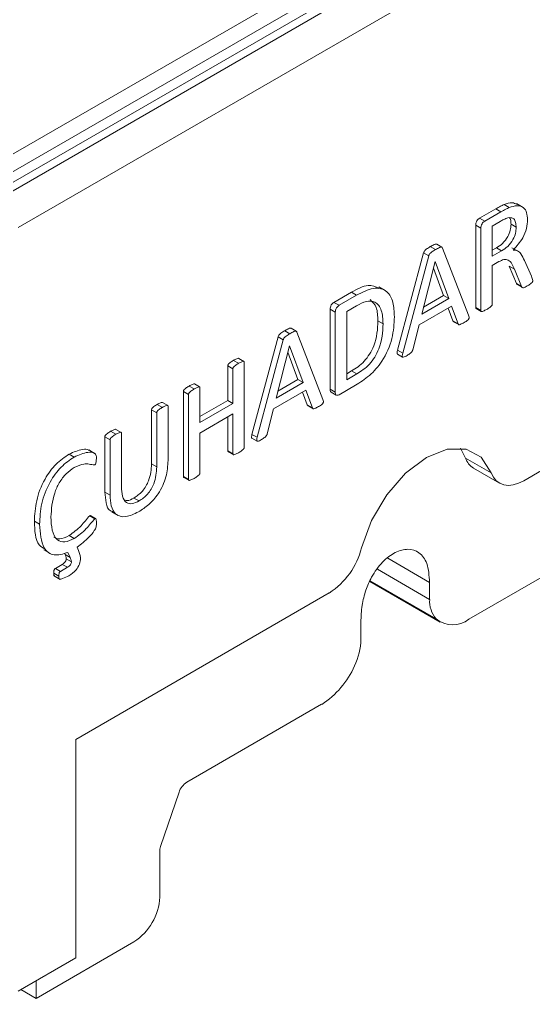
# Model space of a CAD drawing. Header units: millimetres. Extents: x 221 to 2771, y 196 to 840.
# Drawn here: x 2641 to 2649.46, y 552.62 to 568.72 of the extents above; entities that cross this region are included whole.
import ezdxf

# ---------------------------------------------------------------- set-up
doc = ezdxf.new("R2010")
doc.units = ezdxf.units.MM

msp = doc.modelspace()

# ---------------------------------------------------------------- linework, layer by layer
at = {"color": 7, "linetype": 'Continuous', "lineweight": 15}
for p, q in [((2654.304, 573.781), (2640.294, 565.693)), ((2654.424, 573.709), (2640.417, 565.623)), ((2652.549, 573.232), (2639.99, 565.983)), ((2652.77, 573.073), (2640.212, 565.823)), ((2654.414, 573.049), (2640.983, 565.296)), ((2649.288, 565.628), (2649.182, 565.689)), ((2648.572, 565.449), (2648.841, 565.604)), ((2648.657, 565.4), (2648.925, 565.555)), ((2648.925, 565.555), (2648.841, 565.604)), ((2649.062, 565.625), (2648.977, 565.674)), ((2648.657, 565.4), (2648.572, 565.449)), ((2648.913, 565.397), (2648.782, 565.321)), ((2648.51, 563.98), (2648.51, 565.334)), ((2648.594, 565.285), (2648.51, 565.334)), ((2648.594, 563.931), (2648.594, 565.285)), ((2648.782, 565.321), (2648.782, 564.824)), ((2649.175, 565.3), (2649.09, 565.349)), ((2647.224, 563.278), (2647.652, 564.879)), ((2647.737, 564.83), (2647.652, 564.879)), ((2647.847, 564.933), (2647.762, 564.982)), ((2647.953, 564.973), (2647.868, 565.022)), ((2647.963, 564.959), (2648.392, 563.853)), ((2648.782, 564.922), (2648.85, 564.961)), ((2648.782, 564.824), (2648.935, 564.912)), ((2648.935, 564.912), (2648.85, 564.961)), ((2649.212, 564.904), (2649.106, 564.965)), ((2647.309, 563.229), (2647.737, 564.83)), ((2647.841, 564.735), (2647.621, 563.873)), ((2647.842, 564.735), (2647.841, 564.735)), ((2648.065, 564.129), (2647.842, 564.735)), ((2648.89, 564.735), (2648.782, 564.673)), ((2649.312, 564.755), (2649.426, 564.495)), ((2647.98, 564.178), (2647.814, 564.629)), ((2648.782, 564.673), (2648.782, 564.039)), ((2649.18, 564.377), (2649.062, 564.66)), ((2649.147, 564.611), (2649.062, 564.66)), ((2649.264, 564.328), (2649.147, 564.611)), ((2646.176, 564.066), (2646.463, 564.232)), ((2646.548, 564.183), (2646.463, 564.232)), ((2647.02, 564.259), (2646.914, 564.32)), ((2649.264, 564.328), (2649.18, 564.377)), ((2649.193, 564.357), (2649.277, 564.308)), ((2646.261, 564.017), (2646.548, 564.183)), ((2647.621, 563.873), (2648.065, 564.129)), ((2647.65, 563.988), (2647.98, 564.178)), ((2648.065, 564.129), (2647.98, 564.178)), ((2646.114, 562.64), (2646.114, 563.951)), ((2646.199, 563.902), (2646.114, 563.951)), ((2646.261, 564.017), (2646.176, 564.066)), ((2646.549, 564.01), (2646.386, 563.916)), ((2646.386, 563.916), (2646.386, 562.792)), ((2648.109, 564.004), (2647.578, 563.697)), ((2648.134, 563.761), (2648.055, 563.972)), ((2648.219, 563.712), (2648.109, 564.004)), ((2648.594, 563.931), (2648.51, 563.98)), ((2648.515, 563.965), (2648.6, 563.916)), ((2646.199, 562.591), (2646.199, 563.902)), ((2646.985, 563.713), (2646.9, 563.762)), ((2648.145, 563.749), (2648.134, 563.761)), ((2648.219, 563.712), (2648.134, 563.761)), ((2648.145, 563.748), (2648.229, 563.699)), ((2645.451, 563.55), (2645.366, 563.599)), ((2645.557, 563.59), (2645.472, 563.639)), ((2647.578, 563.697), (2647.474, 563.287)), ((2644.828, 561.895), (2645.256, 563.496)), ((2644.913, 561.846), (2645.341, 563.447)), ((2645.341, 563.447), (2645.256, 563.496)), ((2645.567, 563.576), (2645.996, 562.47)), ((2649.299, 561.133), (2653.469, 563.54)), ((2645.445, 563.352), (2645.225, 562.49)), ((2645.446, 563.352), (2645.445, 563.352)), ((2645.669, 562.746), (2645.446, 563.352)), ((2647.309, 563.229), (2647.224, 563.278)), ((2644.608, 563.063), (2644.523, 563.112)), ((2644.695, 563.095), (2644.61, 563.144)), ((2645.584, 562.795), (2645.418, 563.246)), ((2647.222, 563.214), (2647.307, 563.165)), ((2644.429, 562.452), (2644.429, 563.022)), ((2644.514, 562.973), (2644.429, 563.022)), ((2644.514, 562.403), (2644.514, 562.973)), ((2644.701, 563.081), (2644.701, 561.683)), ((2645.254, 562.605), (2645.584, 562.795)), ((2645.669, 562.746), (2645.584, 562.795)), ((2646.386, 562.89), (2646.466, 562.937)), ((2646.386, 562.792), (2646.551, 562.888)), ((2646.551, 562.888), (2646.466, 562.937)), ((2643.878, 562.641), (2643.793, 562.69)), ((2643.965, 562.674), (2643.88, 562.723)), ((2643.971, 562.66), (2643.971, 562.09)), ((2645.714, 562.62), (2645.183, 562.314)), ((2645.225, 562.49), (2645.669, 562.746)), ((2645.823, 562.329), (2645.714, 562.62)), ((2646.199, 562.591), (2646.114, 562.64)), ((2646.529, 562.702), (2646.261, 562.547)), ((2643.699, 561.203), (2643.699, 562.6)), ((2643.784, 562.551), (2643.699, 562.6)), ((2643.784, 561.154), (2643.784, 562.551)), ((2645.738, 562.378), (2645.659, 562.589)), ((2646.129, 562.591), (2646.214, 562.542)), ((2643.175, 561.408), (2643.175, 562.297)), ((2643.26, 562.248), (2643.175, 562.297)), ((2643.354, 562.339), (2643.269, 562.388)), ((2643.441, 562.37), (2643.356, 562.419)), ((2643.447, 562.357), (2643.447, 561.463)), ((2643.971, 562.188), (2644.429, 562.452)), ((2643.971, 562.09), (2644.514, 562.403)), ((2644.514, 562.403), (2644.429, 562.452)), ((2645.183, 562.314), (2645.078, 561.904)), ((2645.75, 562.366), (2645.738, 562.378)), ((2645.823, 562.329), (2645.738, 562.378)), ((2645.749, 562.365), (2645.834, 562.316)), ((2643.26, 561.359), (2643.26, 562.248)), ((2644.514, 562.23), (2643.971, 561.917)), ((2644.429, 561.624), (2644.429, 562.181)), ((2644.514, 561.575), (2644.514, 562.23)), ((2642.673, 561.928), (2642.589, 561.977)), ((2642.408, 560.946), (2642.408, 561.854)), ((2642.492, 561.805), (2642.408, 561.854)), ((2642.587, 561.896), (2642.502, 561.945)), ((2642.68, 561.914), (2642.68, 561.034)), ((2643.971, 561.917), (2643.971, 561.262)), ((2644.826, 561.831), (2644.911, 561.782)), ((2644.913, 561.846), (2644.828, 561.895)), ((2642.492, 560.897), (2642.492, 561.805)), ((2648.258, 561.668), (2648.341, 561.505)), ((2641.902, 561.522), (2641.817, 561.571)), ((2642.247, 561.577), (2642.141, 561.638)), ((2644.514, 561.575), (2644.429, 561.624)), ((2644.435, 561.61), (2644.52, 561.561)), ((2648.341, 561.505), (2648.765, 561.26)), ((2643.26, 561.359), (2643.175, 561.408)), ((2648.475, 561.338), (2648.899, 561.093)), ((2643.784, 561.154), (2643.699, 561.203)), ((2643.705, 561.188), (2643.79, 561.139)), ((2642.492, 560.897), (2642.408, 560.946)), ((2642.97, 560.799), (2642.886, 560.848)), ((2642.242, 560.508), (2642.157, 560.557)), ((2642.256, 560.51), (2642.171, 560.559)), ((2642.521, 560.62), (2642.627, 560.559)), ((2641.332, 560.416), (2641.247, 560.465)), ((2641.904, 560.183), (2641.819, 560.232)), ((2641.404, 559.994), (2641.51, 559.933)), ((2641.753, 559.917), (2641.742, 559.943)), ((2641.838, 559.868), (2641.753, 559.917)), ((2641.838, 559.868), (2641.8, 559.953)), ((2641.95, 560.037), (2641.972, 559.982)), ((2641.592, 559.69), (2641.707, 559.757)), ((2641.791, 559.708), (2641.707, 559.757)), ((2641.856, 559.801), (2641.771, 559.85)), ((2641.564, 559.571), (2641.67, 559.509)), ((2641.65, 559.563), (2641.565, 559.612)), ((2641.677, 559.641), (2641.592, 559.69)), ((2641.677, 559.641), (2641.791, 559.708)), ((2641.929, 556.878), (2646.099, 559.286)), ((2641.929, 553.285), (2641.929, 556.878)), ((2640.983, 552.74), (2641.929, 553.285))]:
    msp.add_line(p, q, dxfattribs=at)
at = {"color": 21, "linetype": 'Continuous', "lineweight": 15}
for p, q in [((2648.397, 558.853), (2650.615, 560.134)), ((2647.062, 559.858), (2647.751, 559.46)), ((2646.892, 559.677), (2647.751, 559.181)), ((2646.767, 559.477), (2647.927, 558.807)), ((2646.772, 559.488), (2647.857, 558.862)), ((2647.751, 559.181), (2647.751, 559.46)), ((2646.62, 558.807), (2646.62, 558.528)), ((2645.974, 557.455), (2643.755, 556.174)), ((2643.628, 556.009), (2643.325, 555.115)), ((2643.31, 555.035), (2643.31, 554.284)), ((2641.274, 552.618), (2642.886, 553.549)), ((2641.274, 552.618), (2641.274, 552.907)), ((2641.024, 552.763), (2641.274, 552.618))]:
    msp.add_line(p, q, dxfattribs=at)
at = {"color": 7, "linetype": 'Continuous', "lineweight": 15, "flags": 128}
for points in [[(2646.632, 560.029), (2646.796, 560.476), (2647.046, 560.899), (2647.356, 561.256), (2647.699, 561.516), (2648.041, 561.652), (2648.352, 561.653), (2648.601, 561.518), (2648.765, 561.26)], [(2648.765, 561.26), (2648.801, 561.189), (2648.848, 561.132), (2648.905, 561.09), (2648.972, 561.064), (2649.047, 561.056), (2649.127, 561.065), (2649.212, 561.091), (2649.299, 561.133)]]:
    msp.add_lwpolyline(points, dxfattribs=at)
at = {"color": 7, "linetype": 'Continuous', "lineweight": 15}
for centre, radius, start, end in [((2648.637, 561.604), 0.312, 198.5043, 238.6481), ((2645.419, 560.336), 1.251, 302.8994, 345.7855)]:
    msp.add_arc(centre, radius, start, end, dxfattribs=at)
at = {"color": 21, "linetype": 'Continuous', "lineweight": 15}
for centre, radius, start, end in [((2648.204, 559.154), 0.453, 176.5631, 220.1343), ((2648.132, 559.192), 0.43, 230.231, 307.9726), ((2645.532, 558.555), 1.088, 334.4591, 358.5684), ((2645.216, 558.649), 1.415, 302.4145, 336.5566), ((2643.923, 555.913), 0.31, 122.7644, 162.0502), ((2643.562, 555.031), 0.252, 160.5611, 179.1153), ((2642.389, 554.326), 0.922, 302.6055, 357.3945)]:
    msp.add_arc(centre, radius, start, end, dxfattribs=at)
at = {"color": 7, "linetype": 'Continuous', "lineweight": 15}
for points, knots in [([(2648.977, 565.674), (2649.022, 565.69), (2649.103, 565.717), (2649.163, 565.689), (2649.189, 565.676)], [0, 0, 0, 0, 0.563946, 1, 1, 1, 1]), ([(2648.841, 565.604), (2648.866, 565.619), (2648.912, 565.644), (2648.957, 565.665), (2648.977, 565.674)], [0, 0, 0, 0, 0.5599551, 1, 1, 1, 1]), ([(2648.925, 565.555), (2648.951, 565.57), (2648.997, 565.595), (2649.042, 565.616), (2649.062, 565.625)], [0, 0, 0, 0, 0.5599551, 1, 1, 1, 1]), ([(2649.062, 565.625), (2649.106, 565.639), (2649.195, 565.667), (2649.298, 565.635), (2649.354, 565.546), (2649.359, 565.466), (2649.362, 565.426)], [0, 0, 0, 0, 0.280614, 0.559768, 0.779577, 1, 1, 1, 1]), ([(2648.51, 565.334), (2648.51, 565.346), (2648.511, 565.369), (2648.526, 565.406), (2648.549, 565.433), (2648.564, 565.444), (2648.572, 565.449)], [0, 0, 0, 0, 0.280402, 0.558021, 0.779128, 1, 1, 1, 1]), ([(2648.594, 565.285), (2648.595, 565.297), (2648.595, 565.32), (2648.611, 565.357), (2648.634, 565.384), (2648.649, 565.395), (2648.657, 565.4)], [0, 0, 0, 0, 0.280402, 0.558021, 0.779128, 1, 1, 1, 1]), ([(2649.04, 565.455), (2649.017, 565.447), (2648.975, 565.433), (2648.932, 565.408), (2648.913, 565.397)], [0, 0, 0, 0, 0.5594731, 1, 1, 1, 1]), ([(2649.175, 565.3), (2649.173, 565.328), (2649.171, 565.383), (2649.142, 565.441), (2649.094, 565.463), (2649.058, 565.458), (2649.04, 565.455)], [0, 0, 0, 0, 0.280333, 0.559849, 0.779694, 1, 1, 1, 1]), ([(2649.09, 565.349), (2649.089, 565.378), (2649.089, 565.42), (2649.072, 565.448), (2649.066, 565.457)], [0, 0, 0, 0, 0.6750549, 1, 1, 1, 1]), ([(2649.362, 565.426), (2649.359, 565.379), (2649.353, 565.284), (2649.276, 565.094), (2649.183, 564.99), (2649.125, 564.926)], [0, 0, 0, 0, 0.280717, 0.560616, 1, 1, 1, 1]), ([(2648.85, 564.961), (2648.884, 564.983), (2648.952, 565.027), (2649.038, 565.136), (2649.084, 565.253), (2649.088, 565.317), (2649.09, 565.349)], [0, 0, 0, 0, 0.280624, 0.559673, 0.77931, 1, 1, 1, 1]), ([(2648.935, 564.912), (2648.969, 564.934), (2649.037, 564.978), (2649.123, 565.087), (2649.169, 565.204), (2649.173, 565.268), (2649.175, 565.3)], [0, 0, 0, 0, 0.280624, 0.559673, 0.77931, 1, 1, 1, 1]), ([(2647.652, 564.879), (2647.654, 564.886), (2647.659, 564.899), (2647.675, 564.924), (2647.711, 564.952), (2647.742, 564.97), (2647.762, 564.982)], [0, 0, 0, 0, 0.125111, 0.249705, 0.499275, 1, 1, 1, 1]), ([(2647.737, 564.83), (2647.739, 564.837), (2647.744, 564.85), (2647.76, 564.875), (2647.796, 564.903), (2647.827, 564.921), (2647.847, 564.933)], [0, 0, 0, 0, 0.125111, 0.249705, 0.499275, 1, 1, 1, 1]), ([(2647.762, 564.982), (2647.783, 564.994), (2647.815, 565.012), (2647.853, 565.028), (2647.864, 565.023), (2647.868, 565.021)], [0, 0, 0, 0, 0.5931403, 0.8886223, 1, 1, 1, 1]), ([(2647.847, 564.933), (2647.868, 564.945), (2647.901, 564.963), (2647.939, 564.978), (2647.957, 564.973), (2647.961, 564.964), (2647.963, 564.959)], [0, 0, 0, 0, 0.500814, 0.750301, 0.874945, 1, 1, 1, 1]), ([(2649.125, 564.926), (2649.151, 564.924), (2649.202, 564.92), (2649.264, 564.856), (2649.294, 564.793), (2649.312, 564.755)], [0, 0, 0, 0, 0.279281, 0.559335, 1, 1, 1, 1]), ([(2649.147, 564.611), (2649.121, 564.674), (2649.084, 564.761), (2648.974, 564.777), (2648.918, 564.749), (2648.89, 564.735)], [0, 0, 0, 0, 0.559359, 0.779429, 1, 1, 1, 1]), ([(2649.448, 564.424), (2649.448, 564.418), (2649.447, 564.41), (2649.442, 564.399), (2649.431, 564.384), (2649.401, 564.361), (2649.375, 564.345), (2649.357, 564.335)], [0, 0, 0, 0, 0.124415, 0.18696, 0.249753, 0.499503, 1, 1, 1, 1]), ([(2649.426, 564.495), (2649.432, 564.483), (2649.441, 564.461), (2649.446, 564.435), (2649.448, 564.424)], [0, 0, 0, 0, 0.560819, 1, 1, 1, 1]), ([(2646.463, 564.232), (2646.559, 564.284), (2646.732, 564.378), (2646.86, 564.322), (2646.917, 564.298)], [0, 0, 0, 0, 0.559689, 1, 1, 1, 1]), ([(2646.548, 564.183), (2646.642, 564.231), (2646.829, 564.327), (2647.054, 564.273), (2647.159, 564.076), (2647.167, 563.912), (2647.172, 563.83)], [0, 0, 0, 0, 0.28054, 0.558938, 0.779128, 1, 1, 1, 1]), ([(2649.193, 564.358), (2649.192, 564.358), (2649.184, 564.359), (2649.182, 564.369), (2649.18, 564.377)], [0, 0, 0, 0, 0.118084, 1, 1, 1, 1]), ([(2649.357, 564.335), (2649.336, 564.322), (2649.307, 564.304), (2649.273, 564.306), (2649.267, 564.321), (2649.264, 564.328)], [0, 0, 0, 0, 0.561193, 0.779687, 1, 1, 1, 1]), ([(2646.985, 563.713), (2646.981, 563.79), (2646.972, 563.944), (2646.872, 564.086), (2646.712, 564.096), (2646.603, 564.039), (2646.549, 564.01)], [0, 0, 0, 0, 0.280837, 0.559462, 0.77919, 1, 1, 1, 1]), ([(2646.9, 563.762), (2646.897, 563.841), (2646.892, 563.995), (2646.811, 564.072), (2646.772, 564.11)], [0, 0, 0, 0, 0.520065, 1, 1, 1, 1]), ([(2646.114, 563.951), (2646.114, 563.962), (2646.115, 563.986), (2646.13, 564.022), (2646.153, 564.05), (2646.169, 564.061), (2646.176, 564.066)], [0, 0, 0, 0, 0.280333, 0.557936, 0.779094, 1, 1, 1, 1]), ([(2646.199, 563.902), (2646.199, 563.913), (2646.2, 563.937), (2646.215, 563.973), (2646.238, 564.001), (2646.253, 564.012), (2646.261, 564.017)], [0, 0, 0, 0, 0.280333, 0.557936, 0.779094, 1, 1, 1, 1]), ([(2648.516, 563.965), (2648.515, 563.966), (2648.511, 563.968), (2648.51, 563.974), (2648.51, 563.98)], [0, 0, 0, 0, 0.202636, 1, 1, 1, 1]), ([(2648.688, 563.948), (2648.67, 563.939), (2648.644, 563.925), (2648.614, 563.914), (2648.603, 563.915), (2648.596, 563.918), (2648.595, 563.926), (2648.594, 563.931)], [0, 0, 0, 0, 0.500292, 0.750307, 0.813223, 0.875765, 1, 1, 1, 1]), ([(2648.782, 564.039), (2648.781, 564.037), (2648.781, 564.031), (2648.777, 564.019), (2648.764, 564.001), (2648.733, 563.976), (2648.706, 563.959), (2648.688, 563.948)], [0, 0, 0, 0, 0.062704, 0.12524, 0.249657, 0.499728, 1, 1, 1, 1]), ([(2646.466, 562.937), (2646.538, 562.982), (2646.681, 563.073), (2646.884, 563.405), (2646.894, 563.626), (2646.9, 563.762)], [0, 0, 0, 0, 0.281483, 0.559791, 1, 1, 1, 1]), ([(2647.172, 563.83), (2647.166, 563.713), (2647.155, 563.48), (2646.997, 563.108), (2646.761, 562.848), (2646.607, 562.751), (2646.529, 562.702)], [0, 0, 0, 0, 0.28077, 0.558968, 0.778949, 1, 1, 1, 1]), ([(2648.392, 563.853), (2648.395, 563.842), (2648.4, 563.83), (2648.4, 563.81), (2648.398, 563.799), (2648.392, 563.788), (2648.367, 563.759), (2648.341, 563.746), (2648.318, 563.735)], [0, 0, 0, 0, 0.249614, 0.312774, 0.375211, 0.438049, 0.5008, 1, 1, 1, 1]), ([(2645.256, 563.496), (2645.259, 563.503), (2645.263, 563.516), (2645.279, 563.541), (2645.315, 563.569), (2645.346, 563.587), (2645.366, 563.599)], [0, 0, 0, 0, 0.125112, 0.249704, 0.499274, 1, 1, 1, 1]), ([(2645.366, 563.599), (2645.387, 563.611), (2645.419, 563.628), (2645.457, 563.645), (2645.469, 563.64), (2645.472, 563.638)], [0, 0, 0, 0, 0.593141, 0.888621, 1, 1, 1, 1]), ([(2645.451, 563.55), (2645.473, 563.562), (2645.505, 563.58), (2645.543, 563.595), (2645.561, 563.59), (2645.565, 563.581), (2645.567, 563.576)], [0, 0, 0, 0, 0.500814, 0.7503, 0.874945, 1, 1, 1, 1]), ([(2646.551, 562.888), (2646.623, 562.933), (2646.766, 563.024), (2646.968, 563.356), (2646.978, 563.577), (2646.985, 563.713)], [0, 0, 0, 0, 0.281483, 0.559791, 1, 1, 1, 1]), ([(2648.318, 563.735), (2648.297, 563.723), (2648.269, 563.707), (2648.23, 563.693), (2648.223, 563.706), (2648.219, 563.712)], [0, 0, 0, 0, 0.561912, 0.781093, 1, 1, 1, 1]), ([(2645.341, 563.447), (2645.343, 563.454), (2645.348, 563.467), (2645.364, 563.492), (2645.4, 563.52), (2645.431, 563.538), (2645.451, 563.55)], [0, 0, 0, 0, 0.125112, 0.249704, 0.499274, 1, 1, 1, 1]), ([(2647.222, 563.214), (2647.221, 563.216), (2647.216, 563.22), (2647.215, 563.243), (2647.221, 563.264), (2647.224, 563.278)], [0, 0, 0, 0, 0.12675, 0.417316, 1, 1, 1, 1]), ([(2647.474, 563.287), (2647.472, 563.281), (2647.469, 563.27), (2647.456, 563.247), (2647.425, 563.219), (2647.398, 563.204), (2647.38, 563.193)], [0, 0, 0, 0, 0.125321, 0.250128, 0.499026, 1, 1, 1, 1]), ([(2644.429, 563.022), (2644.429, 563.025), (2644.43, 563.031), (2644.433, 563.039), (2644.438, 563.048), (2644.45, 563.062), (2644.479, 563.085), (2644.505, 563.101), (2644.523, 563.112)], [0, 0, 0, 0, 0.062572, 0.125095, 0.187725, 0.250283, 0.500191, 1, 1, 1, 1]), ([(2644.523, 563.112), (2644.541, 563.122), (2644.568, 563.136), (2644.596, 563.145), (2644.607, 563.146), (2644.609, 563.144), (2644.61, 563.144)], [0, 0, 0, 0, 0.594423, 0.891591, 0.966032, 1, 1, 1, 1]), ([(2647.38, 563.193), (2647.358, 563.179), (2647.332, 563.164), (2647.307, 563.164), (2647.301, 563.171), (2647.3, 563.193), (2647.305, 563.215), (2647.309, 563.229)], [0, 0, 0, 0, 0.49946, 0.562158, 0.624848, 0.749676, 1, 1, 1, 1]), ([(2644.514, 562.973), (2644.514, 562.976), (2644.515, 562.982), (2644.518, 562.99), (2644.523, 562.999), (2644.535, 563.013), (2644.564, 563.036), (2644.59, 563.052), (2644.608, 563.063)], [0, 0, 0, 0, 0.062572, 0.125095, 0.187725, 0.250283, 0.500191, 1, 1, 1, 1]), ([(2644.608, 563.063), (2644.626, 563.072), (2644.652, 563.087), (2644.681, 563.097), (2644.693, 563.096), (2644.7, 563.093), (2644.7, 563.085), (2644.701, 563.081)], [0, 0, 0, 0, 0.50035, 0.750488, 0.813148, 0.875807, 1, 1, 1, 1]), ([(2643.699, 562.6), (2643.7, 562.606), (2643.701, 562.614), (2643.707, 562.625), (2643.719, 562.639), (2643.748, 562.662), (2643.775, 562.679), (2643.793, 562.69)], [0, 0, 0, 0, 0.124187, 0.186818, 0.249534, 0.499625, 1, 1, 1, 1]), ([(2643.784, 562.551), (2643.785, 562.557), (2643.786, 562.565), (2643.792, 562.576), (2643.804, 562.59), (2643.833, 562.613), (2643.86, 562.63), (2643.878, 562.641)], [0, 0, 0, 0, 0.124187, 0.186818, 0.249534, 0.499625, 1, 1, 1, 1]), ([(2643.793, 562.69), (2643.811, 562.7), (2643.837, 562.715), (2643.866, 562.724), (2643.877, 562.725), (2643.879, 562.723), (2643.88, 562.723)], [0, 0, 0, 0, 0.593607, 0.890543, 0.964562, 1, 1, 1, 1]), ([(2643.878, 562.641), (2643.895, 562.651), (2643.922, 562.665), (2643.951, 562.676), (2643.963, 562.676), (2643.969, 562.672), (2643.97, 562.665), (2643.971, 562.66)], [0, 0, 0, 0, 0.500539, 0.75092, 0.813334, 0.87614, 1, 1, 1, 1]), ([(2646.13, 562.593), (2646.128, 562.594), (2646.12, 562.595), (2646.115, 562.614), (2646.114, 562.631), (2646.114, 562.64)], [0, 0, 0, 0, 0.130072, 0.56475, 1, 1, 1, 1]), ([(2645.996, 562.47), (2646, 562.459), (2646.004, 562.447), (2646.004, 562.427), (2646.002, 562.416), (2645.996, 562.405), (2645.971, 562.376), (2645.945, 562.363), (2645.922, 562.352)], [0, 0, 0, 0, 0.2496133, 0.312774, 0.375211, 0.4380491, 0.5007994, 1, 1, 1, 1]), ([(2646.261, 562.547), (2646.251, 562.543), (2646.232, 562.535), (2646.209, 562.542), (2646.199, 562.564), (2646.199, 562.582), (2646.199, 562.591)], [0, 0, 0, 0, 0.279878, 0.559553, 0.779632, 1, 1, 1, 1]), ([(2643.175, 562.297), (2643.176, 562.303), (2643.177, 562.312), (2643.183, 562.323), (2643.195, 562.337), (2643.224, 562.36), (2643.251, 562.377), (2643.269, 562.388)], [0, 0, 0, 0, 0.124165, 0.186803, 0.249516, 0.499633, 1, 1, 1, 1]), ([(2643.26, 562.248), (2643.261, 562.254), (2643.262, 562.263), (2643.268, 562.274), (2643.28, 562.288), (2643.309, 562.311), (2643.336, 562.328), (2643.354, 562.339)], [0, 0, 0, 0, 0.124165, 0.186803, 0.249516, 0.499633, 1, 1, 1, 1]), ([(2643.269, 562.388), (2643.287, 562.397), (2643.313, 562.41), (2643.344, 562.423), (2643.353, 562.42), (2643.356, 562.418)], [0, 0, 0, 0, 0.592187, 0.888154, 1, 1, 1, 1]), ([(2643.354, 562.339), (2643.372, 562.348), (2643.398, 562.362), (2643.429, 562.374), (2643.442, 562.371), (2643.447, 562.364), (2643.447, 562.359), (2643.447, 562.357)], [0, 0, 0, 0, 0.5003438, 0.7504079, 0.8748011, 0.9372681, 1, 1, 1, 1]), ([(2645.922, 562.352), (2645.902, 562.34), (2645.873, 562.324), (2645.835, 562.31), (2645.827, 562.323), (2645.823, 562.329)], [0, 0, 0, 0, 0.561911, 0.781093, 1, 1, 1, 1]), ([(2642.502, 561.945), (2642.52, 561.955), (2642.546, 561.969), (2642.575, 561.978), (2642.586, 561.979), (2642.588, 561.977), (2642.588, 561.977)], [0, 0, 0, 0, 0.597221, 0.895757, 0.970361, 1, 1, 1, 1]), ([(2642.408, 561.854), (2642.408, 561.86), (2642.409, 561.869), (2642.416, 561.88), (2642.428, 561.894), (2642.457, 561.917), (2642.484, 561.934), (2642.502, 561.945)], [0, 0, 0, 0, 0.124171, 0.186804, 0.249517, 0.499656, 1, 1, 1, 1]), ([(2642.492, 561.805), (2642.493, 561.811), (2642.494, 561.82), (2642.501, 561.831), (2642.513, 561.845), (2642.542, 561.868), (2642.569, 561.885), (2642.587, 561.896)], [0, 0, 0, 0, 0.124171, 0.186804, 0.249517, 0.499656, 1, 1, 1, 1]), ([(2642.587, 561.896), (2642.604, 561.905), (2642.631, 561.92), (2642.66, 561.93), (2642.672, 561.93), (2642.678, 561.926), (2642.679, 561.918), (2642.68, 561.914)], [0, 0, 0, 0, 0.5004416, 0.7506004, 0.8131148, 0.8758635, 1, 1, 1, 1]), ([(2644.826, 561.831), (2644.825, 561.832), (2644.82, 561.837), (2644.819, 561.86), (2644.825, 561.881), (2644.828, 561.895)], [0, 0, 0, 0, 0.12675, 0.417316, 1, 1, 1, 1]), ([(2644.984, 561.81), (2644.962, 561.796), (2644.936, 561.781), (2644.911, 561.781), (2644.905, 561.788), (2644.904, 561.81), (2644.909, 561.831), (2644.913, 561.846)], [0, 0, 0, 0, 0.49946, 0.562159, 0.624849, 0.749677, 1, 1, 1, 1]), ([(2645.078, 561.904), (2645.076, 561.898), (2645.073, 561.886), (2645.06, 561.864), (2645.029, 561.836), (2645.002, 561.82), (2644.984, 561.81)], [0, 0, 0, 0, 0.1253214, 0.250128, 0.4990269, 1, 1, 1, 1]), ([(2641.817, 561.571), (2641.892, 561.602), (2642.005, 561.649), (2642.121, 561.656), (2642.147, 561.632), (2642.15, 561.629)], [0, 0, 0, 0, 0.638621, 0.95891, 1, 1, 1, 1]), ([(2644.701, 561.683), (2644.701, 561.677), (2644.7, 561.669), (2644.693, 561.658), (2644.681, 561.644), (2644.652, 561.621), (2644.626, 561.604), (2644.608, 561.593)], [0, 0, 0, 0, 0.124241, 0.186801, 0.249677, 0.499732, 1, 1, 1, 1]), ([(2641.247, 560.465), (2641.253, 560.575), (2641.265, 560.797), (2641.394, 561.142), (2641.598, 561.421), (2641.744, 561.521), (2641.817, 561.571)], [0, 0, 0, 0, 0.280722, 0.560113, 0.779827, 1, 1, 1, 1]), ([(2641.332, 560.416), (2641.338, 560.526), (2641.35, 560.748), (2641.479, 561.093), (2641.682, 561.372), (2641.829, 561.472), (2641.902, 561.522)], [0, 0, 0, 0, 0.280722, 0.560113, 0.779827, 1, 1, 1, 1]), ([(2641.902, 561.522), (2641.979, 561.556), (2642.094, 561.606), (2642.213, 561.6), (2642.268, 561.564), (2642.268, 561.518), (2642.268, 561.495)], [0, 0, 0, 0, 0.499788, 0.750449, 0.874749, 1, 1, 1, 1]), ([(2642.268, 561.495), (2642.267, 561.478), (2642.266, 561.452), (2642.259, 561.419), (2642.248, 561.4), (2642.241, 561.394), (2642.237, 561.391)], [0, 0, 0, 0, 0.500461, 0.750516, 0.875408, 1, 1, 1, 1]), ([(2644.435, 561.61), (2644.434, 561.611), (2644.43, 561.613), (2644.43, 561.619), (2644.429, 561.624)], [0, 0, 0, 0, 0.198467, 1, 1, 1, 1]), ([(2644.608, 561.593), (2644.59, 561.583), (2644.563, 561.569), (2644.534, 561.559), (2644.522, 561.559), (2644.516, 561.563), (2644.515, 561.57), (2644.514, 561.575)], [0, 0, 0, 0, 0.500291, 0.750375, 0.813241, 0.875799, 1, 1, 1, 1]), ([(2641.901, 561.349), (2641.856, 561.318), (2641.767, 561.257), (2641.651, 561.101), (2641.54, 560.847), (2641.528, 560.664), (2641.519, 560.536)], [0, 0, 0, 0, 0.186922, 0.373586, 0.5607, 1, 1, 1, 1]), ([(2642.237, 561.391), (2642.208, 561.396), (2642.151, 561.406), (2642.044, 561.416), (2641.956, 561.374), (2641.901, 561.349)], [0, 0, 0, 0, 0.2791765, 0.5604321, 1, 1, 1, 1]), ([(2642.886, 560.848), (2642.933, 560.881), (2643.029, 560.946), (2643.16, 561.168), (2643.169, 561.317), (2643.175, 561.408)], [0, 0, 0, 0, 0.280855, 0.56001, 1, 1, 1, 1]), ([(2643.447, 561.463), (2643.441, 561.375), (2643.43, 561.2), (2643.305, 560.927), (2643.132, 560.731), (2643.017, 560.657), (2642.96, 560.62)], [0, 0, 0, 0, 0.280284, 0.558975, 0.779112, 1, 1, 1, 1]), ([(2642.97, 560.799), (2643.018, 560.832), (2643.114, 560.897), (2643.245, 561.119), (2643.254, 561.268), (2643.26, 561.359)], [0, 0, 0, 0, 0.280855, 0.56001, 1, 1, 1, 1]), ([(2643.705, 561.188), (2643.704, 561.189), (2643.7, 561.191), (2643.7, 561.197), (2643.699, 561.203)], [0, 0, 0, 0, 0.2025902, 1, 1, 1, 1]), ([(2643.878, 561.171), (2643.86, 561.162), (2643.833, 561.148), (2643.804, 561.137), (2643.792, 561.138), (2643.786, 561.141), (2643.785, 561.149), (2643.784, 561.154)], [0, 0, 0, 0, 0.500298, 0.750299, 0.813223, 0.875759, 1, 1, 1, 1]), ([(2643.971, 561.262), (2643.97, 561.256), (2643.969, 561.248), (2643.963, 561.237), (2643.951, 561.222), (2643.922, 561.199), (2643.895, 561.182), (2643.878, 561.171)], [0, 0, 0, 0, 0.124146, 0.186827, 0.249456, 0.499683, 1, 1, 1, 1]), ([(2642.68, 561.034), (2642.682, 560.98), (2642.687, 560.872), (2642.749, 560.763), (2642.856, 560.744), (2642.932, 560.78), (2642.97, 560.799)], [0, 0, 0, 0, 0.2809941, 0.560063, 0.7796067, 1, 1, 1, 1]), ([(2642.538, 560.627), (2642.524, 560.63), (2642.465, 560.641), (2642.42, 560.765), (2642.412, 560.886), (2642.408, 560.946)], [0, 0, 0, 0, 0.125567, 0.562094, 1, 1, 1, 1]), ([(2642.96, 560.62), (2642.889, 560.586), (2642.747, 560.517), (2642.581, 560.562), (2642.502, 560.711), (2642.496, 560.835), (2642.492, 560.897)], [0, 0, 0, 0, 0.280334, 0.55888, 0.779092, 1, 1, 1, 1]), ([(2642.74, 560.811), (2642.751, 560.808), (2642.793, 560.797), (2642.846, 560.826), (2642.886, 560.848)], [0, 0, 0, 0, 0.26285, 1, 1, 1, 1]), ([(2641.519, 560.536), (2641.523, 560.461), (2641.529, 560.312), (2641.604, 560.152), (2641.746, 560.108), (2641.851, 560.158), (2641.904, 560.183)], [0, 0, 0, 0, 0.281094, 0.560657, 0.77996, 1, 1, 1, 1]), ([(2641.819, 560.232), (2641.887, 560.28), (2641.982, 560.345), (2642.087, 560.476), (2642.134, 560.53), (2642.157, 560.557)], [0, 0, 0, 0, 0.559506, 0.780685, 1, 1, 1, 1]), ([(2642.157, 560.557), (2642.161, 560.559), (2642.166, 560.562), (2642.17, 560.56), (2642.171, 560.559)], [0, 0, 0, 0, 0.726602, 1, 1, 1, 1]), ([(2641.426, 560.006), (2641.389, 560.026), (2641.26, 560.099), (2641.253, 560.312), (2641.247, 560.465)], [0, 0, 0, 0, 0.284268, 1, 1, 1, 1]), ([(2641.8, 559.953), (2641.719, 559.928), (2641.558, 559.878), (2641.36, 560.038), (2641.342, 560.272), (2641.332, 560.416)], [0, 0, 0, 0, 0.280146, 0.559859, 1, 1, 1, 1]), ([(2641.904, 560.183), (2641.972, 560.231), (2642.067, 560.297), (2642.171, 560.427), (2642.219, 560.481), (2642.242, 560.508)], [0, 0, 0, 0, 0.559506, 0.780685, 1, 1, 1, 1]), ([(2642.268, 560.434), (2642.268, 560.415), (2642.269, 560.375), (2642.223, 560.287), (2642.114, 560.169), (2642.016, 560.09), (2641.95, 560.037)], [0, 0, 0, 0, 0.125337, 0.248097, 0.499073, 1, 1, 1, 1]), ([(2642.242, 560.508), (2642.246, 560.51), (2642.252, 560.513), (2642.257, 560.51), (2642.263, 560.502), (2642.268, 560.477), (2642.268, 560.451), (2642.268, 560.434)], [0, 0, 0, 0, 0.124362, 0.187027, 0.24955, 0.49929, 1, 1, 1, 1]), ([(2641.566, 560.204), (2641.598, 560.189), (2641.669, 560.156), (2641.765, 560.205), (2641.819, 560.232)], [0, 0, 0, 0, 0.443946, 1, 1, 1, 1]), ([(2641.771, 559.85), (2641.769, 559.864), (2641.766, 559.889), (2641.757, 559.909), (2641.753, 559.917)], [0, 0, 0, 0, 0.559321, 1, 1, 1, 1]), ([(2641.972, 559.982), (2641.982, 559.962), (2641.999, 559.926), (2642.004, 559.879), (2642.006, 559.858)], [0, 0, 0, 0, 0.560492, 1, 1, 1, 1]), ([(2641.707, 559.757), (2641.715, 559.762), (2641.732, 559.773), (2641.755, 559.797), (2641.77, 559.826), (2641.771, 559.842), (2641.771, 559.85)], [0, 0, 0, 0, 0.280976, 0.560265, 0.779647, 1, 1, 1, 1]), ([(2641.791, 559.708), (2641.8, 559.713), (2641.817, 559.724), (2641.84, 559.748), (2641.855, 559.777), (2641.856, 559.793), (2641.856, 559.801)], [0, 0, 0, 0, 0.280976, 0.560265, 0.779647, 1, 1, 1, 1]), ([(2642.006, 559.858), (2642.003, 559.826), (2641.996, 559.762), (2641.923, 559.643), (2641.856, 559.598), (2641.815, 559.57)], [0, 0, 0, 0, 0.2802059, 0.5598472, 1, 1, 1, 1]), ([(2641.856, 559.801), (2641.854, 559.815), (2641.85, 559.84), (2641.842, 559.86), (2641.838, 559.868)], [0, 0, 0, 0, 0.559321, 1, 1, 1, 1]), ([(2641.565, 559.612), (2641.565, 559.625), (2641.566, 559.642), (2641.57, 559.664), (2641.575, 559.675), (2641.583, 559.685), (2641.589, 559.688), (2641.592, 559.69)], [0, 0, 0, 0, 0.498705, 0.623545, 0.750119, 0.873326, 1, 1, 1, 1]), ([(2641.576, 559.566), (2641.573, 559.571), (2641.564, 559.582), (2641.565, 559.601), (2641.565, 559.612)], [0, 0, 0, 0, 0.451511, 1, 1, 1, 1]), ([(2641.65, 559.563), (2641.65, 559.576), (2641.651, 559.593), (2641.655, 559.615), (2641.66, 559.626), (2641.668, 559.636), (2641.674, 559.639), (2641.677, 559.641)], [0, 0, 0, 0, 0.498705, 0.623545, 0.750119, 0.873326, 1, 1, 1, 1]), ([(2641.815, 559.57), (2641.782, 559.555), (2641.732, 559.534), (2641.665, 559.502), (2641.65, 559.533), (2641.65, 559.553), (2641.65, 559.563)], [0, 0, 0, 0, 0.5020476, 0.751751, 0.8743944, 1, 1, 1, 1])]:
    msp.add_open_spline(points, degree=3, knots=knots, dxfattribs=at)
at = {"color": 21, "linetype": 'Continuous', "lineweight": 15}
msp.add_open_spline([(2646.62, 558.807), (2646.623, 558.898), (2646.63, 559.066), (2646.692, 559.321), (2646.799, 559.571), (2646.968, 559.806), (2647.188, 559.969), (2647.404, 560.023), (2647.591, 559.962), (2647.727, 559.774), (2647.743, 559.57), (2647.751, 559.46)], degree=3, knots=[0, 0, 0, 0, 0.114713, 0.2106274, 0.2931515, 0.4024422, 0.5067626, 0.613717, 0.7274983, 0.8532538, 1, 1, 1, 1], dxfattribs=at)

doc.saveas('drawing.dxf')
